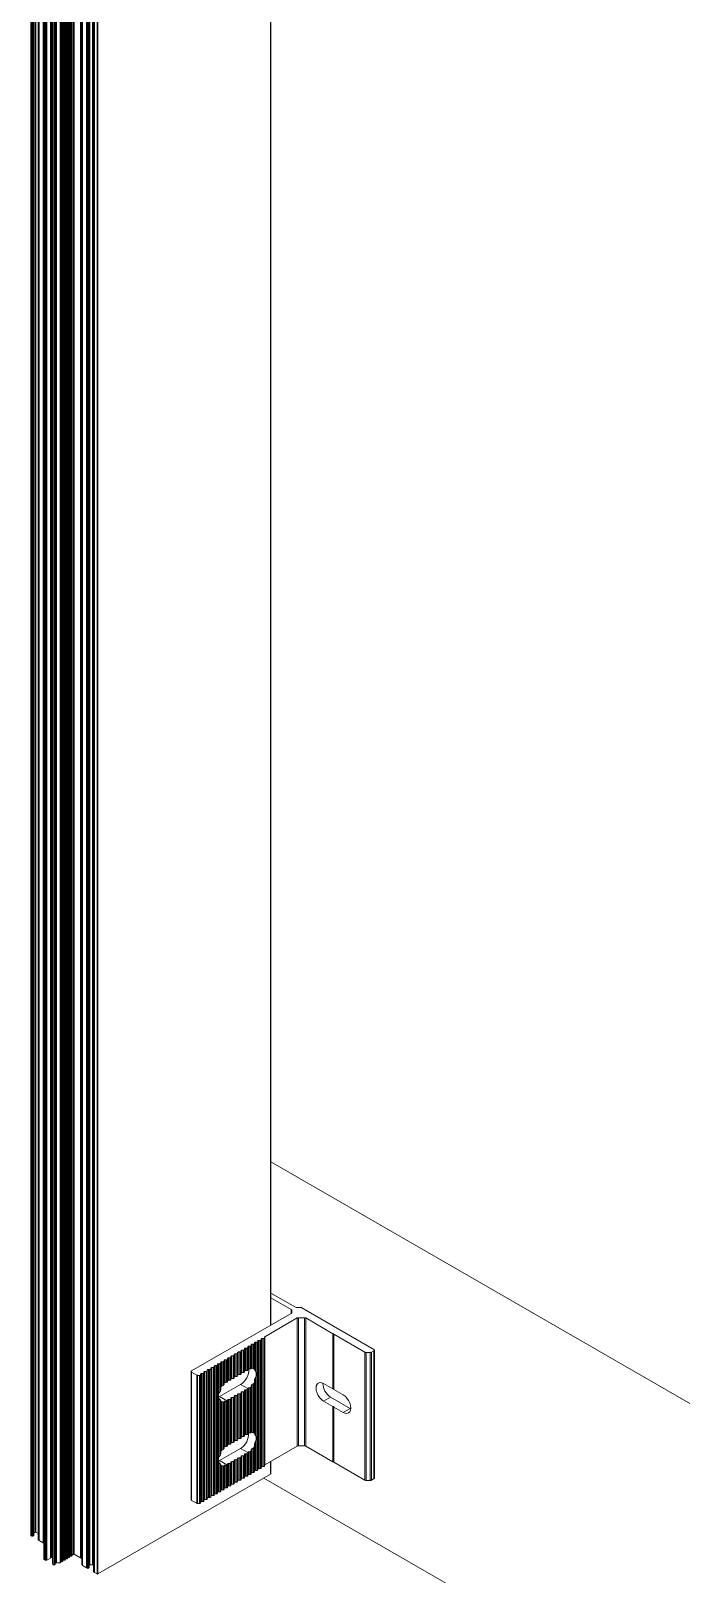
# Model space of a CAD drawing. Header units: millimetres. Extents: x 39 to 459, y 26 to 647.
# Drawn here: x 168.25 to 173.22, y 213.08 to 224.88 of the extents above; entities that cross this region are included whole.
import ezdxf

# ---------------------------------------------------------------- set-up
doc = ezdxf.new("R2010")
doc.units = ezdxf.units.MM
doc.layers.add('ANTET', color=7, linetype='Continuous')

# ---------------------------------------------------------------- blocks, each defined once
blk = doc.blocks.new('Kayıt Montajı')
at = {"color": 7, "linetype": 'Continuous', "lineweight": 15}
for p, q in [((11303.824, 2117.89), (11303.824, 2095.598)), ((11303.832, 2117.886), (11303.832, 2095.595)), ((11303.838, 2117.886), (11303.838, 2095.595)), ((11303.845, 2117.89), (11303.845, 2095.599)), ((11303.846, 2095.6), (11303.846, 2117.891)), ((11303.857, 2117.917), (11303.857, 2095.626)), ((11303.862, 2117.917), (11303.862, 2095.626)), ((11303.879, 2117.86), (11303.879, 2095.568)), ((11303.88, 2117.858), (11303.88, 2095.567)), ((11303.887, 2117.854), (11303.887, 2095.562)), ((11303.887, 2117.853), (11303.887, 2095.562)), ((11303.917, 2117.836), (11303.917, 2095.545)), ((11303.923, 2117.711), (11303.923, 2095.419)), ((11303.924, 2117.71), (11303.924, 2095.418)), ((11303.934, 2117.704), (11303.934, 2095.412)), ((11303.936, 2117.704), (11303.936, 2095.412)), ((11303.944, 2117.704), (11303.944, 2095.412)), ((11303.946, 2117.704), (11303.946, 2095.412)), ((11303.974, 2117.72), (11303.974, 2095.428)), ((11303.981, 2117.724), (11303.981, 2095.432)), ((11303.988, 2117.673), (11303.988, 2095.382)), ((11303.989, 2117.672), (11303.989, 2095.381)), ((11303.998, 2117.667), (11303.998, 2095.375)), ((11304.003, 2117.667), (11304.003, 2095.375)), ((11304.009, 2117.67), (11304.009, 2095.379)), ((11304.01, 2095.38), (11304.01, 2117.672)), ((11304.016, 2117.683), (11304.016, 2095.392)), ((11304.019, 2117.684), (11304.019, 2095.392)), ((11304.047, 2117.684), (11304.047, 2095.392)), ((11304.052, 2117.686), (11304.052, 2095.395)), ((11304.056, 2117.693), (11304.056, 2095.402)), ((11304.064, 2117.693), (11304.064, 2095.402)), ((11304.069, 2117.696), (11304.069, 2095.405)), ((11304.073, 2117.703), (11304.073, 2095.412)), ((11304.081, 2117.703), (11304.081, 2095.412)), ((11304.086, 2117.706), (11304.086, 2095.414)), ((11304.09, 2117.713), (11304.09, 2095.422)), ((11304.098, 2117.713), (11304.098, 2095.422)), ((11304.103, 2117.716), (11304.103, 2095.424)), ((11304.107, 2117.723), (11304.107, 2095.431)), ((11304.115, 2117.723), (11304.115, 2095.431)), ((11304.12, 2117.725), (11304.12, 2095.434)), ((11304.124, 2117.733), (11304.124, 2095.441)), ((11304.132, 2117.733), (11304.132, 2095.441)), ((11304.137, 2117.735), (11304.137, 2095.444)), ((11304.138, 2117.741), (11304.138, 2095.449)), ((11304.15, 2117.748), (11304.15, 2095.457)), ((11304.154, 2117.748), (11304.154, 2095.457)), ((11304.202, 2117.721), (11304.202, 2095.429)), ((11304.208, 2117.717), (11304.208, 2095.425)), ((11304.214, 2117.668), (11304.214, 2095.377)), ((11304.218, 2117.662), (11304.218, 2095.371)), ((11304.248, 2117.645), (11304.248, 2095.354)), ((11304.248, 2117.645), (11304.248, 2095.354)), ((11304.269, 2117.645), (11304.269, 2095.354)), ((11304.27, 2095.355), (11304.27, 2117.646)), ((11304.273, 2117.667), (11304.273, 2095.376)), ((11304.294, 2117.667), (11304.294, 2095.376)), ((11304.256, 2117.641), (11304.256, 2095.35)), ((11304.262, 2117.641), (11304.262, 2095.35)), ((11304.303, 2117.615), (11304.303, 2095.323)), ((11304.304, 2117.613), (11304.304, 2095.322)), ((11304.311, 2117.609), (11304.311, 2095.317)), ((11304.311, 2117.608), (11304.311, 2095.317)), ((11304.33, 2117.597), (11304.33, 2095.306)), ((11304.335, 2117.597), (11304.335, 2095.306)), ((11305.657, 2097.208), (11305.657, 2116.989)), ((11313.88, 2093.712), (11305.657, 2098.459)), ((11305.657, 2097.455), (11305.846, 2097.346)), ((11305.657, 2097.418), (11305.814, 2097.328)), ((11305.887, 2097.344), (11305.854, 2097.344)), ((11305.814, 2097.299), (11305.052, 2096.859)), ((11305.859, 2097.264), (11305.612, 2097.121)), ((11305.817, 2097.323), (11305.817, 2097.304)), ((11305.859, 2097.264), (11305.859, 2096.284)), ((11305.868, 2097.266), (11305.916, 2097.266)), ((11305.868, 2097.266), (11305.868, 2096.286)), ((11305.895, 2097.342), (11306.445, 2097.024)), ((11305.916, 2097.266), (11305.916, 2096.286)), ((11305.924, 2097.264), (11306.132, 2097.144)), ((11305.924, 2097.264), (11305.924, 2096.284)), ((11305.592, 2097.108), (11305.603, 2097.108)), ((11305.592, 2097.108), (11305.592, 2096.128)), ((11305.603, 2097.108), (11305.603, 2096.128)), ((11305.61, 2097.112), (11305.61, 2097.118)), ((11305.61, 2097.112), (11305.61, 2096.132)), ((11305.612, 2097.121), (11305.612, 2096.141)), ((11306.139, 2097.144), (11306.132, 2097.144)), ((11306.132, 2097.144), (11306.132, 2096.721)), ((11306.139, 2097.144), (11306.139, 2097.14)), ((11306.139, 2097.14), (11306.376, 2097.003)), ((11306.139, 2097.14), (11306.139, 2096.717)), ((11305.386, 2096.989), (11305.397, 2096.989)), ((11305.386, 2096.989), (11305.386, 2096.817)), ((11305.397, 2096.989), (11305.397, 2096.817)), ((11305.404, 2096.993), (11305.404, 2096.999)), ((11305.404, 2096.993), (11305.404, 2096.822)), ((11305.412, 2097.004), (11305.422, 2097.004)), ((11305.412, 2097.004), (11305.412, 2096.832)), ((11305.422, 2097.004), (11305.422, 2096.832)), ((11305.43, 2097.008), (11305.43, 2097.014)), ((11305.43, 2097.008), (11305.43, 2096.836)), ((11305.437, 2097.018), (11305.448, 2097.018)), ((11305.437, 2097.018), (11305.437, 2096.847)), ((11305.448, 2097.018), (11305.448, 2096.847)), ((11305.456, 2097.023), (11305.456, 2097.029)), ((11305.456, 2097.023), (11305.456, 2096.851)), ((11305.463, 2097.033), (11305.474, 2097.033)), ((11305.463, 2097.033), (11305.463, 2096.862)), ((11305.474, 2097.033), (11305.474, 2096.862)), ((11305.481, 2097.038), (11305.481, 2097.044)), ((11305.481, 2097.038), (11305.481, 2096.866)), ((11305.489, 2097.048), (11305.5, 2097.048)), ((11305.489, 2097.048), (11305.489, 2096.876)), ((11305.5, 2097.048), (11305.5, 2096.875)), ((11305.507, 2097.053), (11305.507, 2097.059)), ((11305.507, 2097.053), (11305.507, 2096.877)), ((11305.515, 2097.063), (11305.525, 2097.063)), ((11305.515, 2097.063), (11305.515, 2096.88)), ((11305.525, 2097.063), (11305.525, 2096.875)), ((11305.533, 2097.067), (11305.533, 2097.074)), ((11305.533, 2097.067), (11305.533, 2096.871)), ((11305.54, 2097.078), (11305.551, 2097.078)), ((11305.54, 2097.078), (11305.54, 2096.855)), ((11305.551, 2097.078), (11305.551, 2096.098)), ((11305.559, 2097.082), (11305.559, 2097.089)), ((11305.559, 2097.082), (11305.559, 2096.102)), ((11305.566, 2097.093), (11305.577, 2097.093)), ((11305.566, 2097.093), (11305.566, 2096.113)), ((11305.577, 2097.093), (11305.577, 2096.113)), ((11305.584, 2097.097), (11305.584, 2097.103)), ((11305.584, 2097.097), (11305.584, 2096.117)), ((11306.376, 2097.003), (11306.376, 2096.023)), ((11306.385, 2097.001), (11306.417, 2097.001)), ((11306.385, 2097.001), (11306.385, 2096.021)), ((11306.417, 2097.001), (11306.417, 2096.021)), ((11306.426, 2097.003), (11306.445, 2097.014)), ((11306.426, 2097.003), (11306.426, 2096.023)), ((11306.445, 2097.014), (11306.445, 2096.035)), ((11306.449, 2096.039), (11306.449, 2097.019)), ((11305.18, 2096.87), (11305.19, 2096.87)), ((11305.18, 2096.87), (11305.18, 2095.89)), ((11305.19, 2096.87), (11305.19, 2095.89)), ((11305.198, 2096.874), (11305.198, 2096.88)), ((11305.198, 2096.874), (11305.198, 2095.894)), ((11305.205, 2096.885), (11305.216, 2096.885)), ((11305.205, 2096.885), (11305.205, 2095.905)), ((11305.216, 2096.885), (11305.216, 2095.905)), ((11305.224, 2096.889), (11305.224, 2096.895)), ((11305.224, 2096.889), (11305.224, 2095.909)), ((11305.231, 2096.9), (11305.242, 2096.9)), ((11305.231, 2096.9), (11305.231, 2095.92)), ((11305.242, 2096.9), (11305.242, 2095.92)), ((11305.249, 2096.904), (11305.249, 2096.91)), ((11305.249, 2096.904), (11305.249, 2095.924)), ((11305.257, 2096.914), (11305.268, 2096.914)), ((11305.257, 2096.914), (11305.257, 2096.674)), ((11305.268, 2096.914), (11305.268, 2096.699)), ((11305.275, 2096.919), (11305.275, 2096.925)), ((11305.275, 2096.919), (11305.275, 2096.718)), ((11305.283, 2096.929), (11305.293, 2096.929)), ((11305.283, 2096.929), (11305.283, 2096.743)), ((11305.293, 2096.929), (11305.293, 2096.748)), ((11305.301, 2096.934), (11305.301, 2096.94)), ((11305.301, 2096.934), (11305.301, 2096.756)), ((11305.308, 2096.944), (11305.319, 2096.944)), ((11305.308, 2096.944), (11305.308, 2096.771)), ((11305.319, 2096.944), (11305.319, 2096.772)), ((11305.327, 2096.948), (11305.327, 2096.955)), ((11305.327, 2096.948), (11305.327, 2096.777)), ((11305.334, 2096.959), (11305.345, 2096.959)), ((11305.334, 2096.959), (11305.334, 2096.788)), ((11305.345, 2096.959), (11305.345, 2096.788)), ((11305.353, 2096.963), (11305.353, 2096.97)), ((11305.353, 2096.963), (11305.353, 2096.792)), ((11305.36, 2096.974), (11305.371, 2096.974)), ((11305.36, 2096.974), (11305.36, 2096.802)), ((11305.371, 2096.974), (11305.371, 2096.802)), ((11305.378, 2096.978), (11305.378, 2096.984)), ((11305.378, 2096.978), (11305.378, 2096.807)), ((11305.048, 2096.854), (11305.048, 2095.874)), ((11305.052, 2096.849), (11305.091, 2096.826)), ((11305.052, 2096.849), (11305.052, 2095.869)), ((11305.091, 2096.826), (11305.091, 2095.847)), ((11305.096, 2096.825), (11305.113, 2096.825)), ((11305.096, 2096.825), (11305.096, 2095.845)), ((11305.113, 2096.825), (11305.113, 2095.845)), ((11305.121, 2096.83), (11305.121, 2096.836)), ((11305.121, 2096.83), (11305.121, 2095.85)), ((11305.128, 2096.84), (11305.139, 2096.84)), ((11305.128, 2096.84), (11305.128, 2095.86)), ((11305.139, 2096.84), (11305.139, 2095.86)), ((11305.146, 2096.844), (11305.146, 2096.851)), ((11305.146, 2096.844), (11305.146, 2095.865)), ((11305.154, 2096.855), (11305.165, 2096.855)), ((11305.154, 2096.855), (11305.154, 2095.875)), ((11305.165, 2096.855), (11305.165, 2095.875)), ((11305.172, 2096.859), (11305.172, 2096.865)), ((11305.172, 2096.859), (11305.172, 2095.879)), ((11305.425, 2096.756), (11305.266, 2096.664)), ((11305.345, 2096.788), (11305.334, 2096.788)), ((11305.371, 2096.802), (11305.36, 2096.802)), ((11305.397, 2096.817), (11305.386, 2096.817)), ((11305.422, 2096.832), (11305.412, 2096.832)), ((11305.481, 2096.724), (11305.425, 2096.756)), ((11305.448, 2096.847), (11305.437, 2096.847)), ((11305.474, 2096.862), (11305.463, 2096.862)), ((11305.515, 2096.757), (11305.515, 2096.39)), ((11305.525, 2096.761), (11305.525, 2096.385)), ((11305.533, 2096.774), (11305.533, 2096.381)), ((11305.54, 2096.811), (11305.54, 2096.365)), ((11306.061, 2096.762), (11306.132, 2096.721)), ((11305.257, 2096.665), (11305.257, 2096.184)), ((11305.266, 2096.664), (11305.258, 2096.66)), ((11305.327, 2096.629), (11305.266, 2096.664)), ((11305.268, 2096.64), (11305.268, 2096.209)), ((11305.327, 2096.636), (11305.327, 2096.63)), ((11305.345, 2096.641), (11305.334, 2096.641)), ((11305.334, 2096.641), (11305.334, 2096.298)), ((11305.345, 2096.641), (11305.345, 2096.298)), ((11305.353, 2096.651), (11305.353, 2096.645)), ((11305.353, 2096.645), (11305.353, 2096.302)), ((11305.371, 2096.655), (11305.36, 2096.655)), ((11305.36, 2096.655), (11305.36, 2096.312)), ((11305.371, 2096.655), (11305.371, 2096.312)), ((11305.378, 2096.666), (11305.378, 2096.66)), ((11305.378, 2096.66), (11305.378, 2096.317)), ((11305.397, 2096.67), (11305.386, 2096.67)), ((11305.386, 2096.67), (11305.386, 2096.327)), ((11305.397, 2096.67), (11305.397, 2096.327)), ((11305.404, 2096.681), (11305.404, 2096.675)), ((11305.404, 2096.675), (11305.404, 2096.332)), ((11305.422, 2096.685), (11305.412, 2096.685)), ((11305.412, 2096.685), (11305.412, 2096.342)), ((11305.422, 2096.685), (11305.422, 2096.342)), ((11305.43, 2096.696), (11305.43, 2096.689)), ((11305.43, 2096.689), (11305.43, 2096.347)), ((11305.448, 2096.7), (11305.437, 2096.7)), ((11305.437, 2096.7), (11305.437, 2096.357)), ((11305.448, 2096.7), (11305.448, 2096.357)), ((11305.456, 2096.711), (11305.456, 2096.704)), ((11305.456, 2096.704), (11305.456, 2096.361)), ((11305.474, 2096.715), (11305.463, 2096.715)), ((11305.463, 2096.715), (11305.463, 2096.372)), ((11305.474, 2096.715), (11305.474, 2096.372)), ((11305.481, 2096.724), (11305.481, 2096.719)), ((11305.481, 2096.719), (11305.481, 2096.376)), ((11305.489, 2096.731), (11305.489, 2096.386)), ((11305.5, 2096.732), (11305.5, 2096.385)), ((11305.507, 2096.739), (11305.507, 2096.387)), ((11306.114, 2096.658), (11306.061, 2096.627)), ((11306.263, 2096.572), (11306.114, 2096.658)), ((11306.132, 2096.721), (11306.139, 2096.721)), ((11306.139, 2096.717), (11306.21, 2096.676)), ((11305.275, 2096.629), (11305.275, 2096.228)), ((11305.283, 2096.625), (11305.283, 2096.254)), ((11305.293, 2096.621), (11305.293, 2096.258)), ((11305.301, 2096.621), (11305.301, 2096.266)), ((11305.308, 2096.627), (11305.308, 2096.281)), ((11305.319, 2096.626), (11305.319, 2096.282)), ((11305.327, 2096.63), (11305.327, 2096.287)), ((11306.061, 2096.627), (11306.132, 2096.586)), ((11306.132, 2096.586), (11306.132, 2096.164)), ((11306.132, 2096.586), (11306.139, 2096.586)), ((11306.139, 2096.583), (11306.139, 2096.586)), ((11306.139, 2096.583), (11306.139, 2096.16)), ((11306.139, 2096.583), (11306.21, 2096.542)), ((11306.263, 2096.572), (11306.21, 2096.542)), ((11306.268, 2096.57), (11306.263, 2096.572)), ((11305.345, 2096.298), (11305.334, 2096.298)), ((11305.371, 2096.312), (11305.36, 2096.312)), ((11305.397, 2096.327), (11305.386, 2096.327)), ((11305.422, 2096.342), (11305.412, 2096.342)), ((11305.448, 2096.357), (11305.437, 2096.357)), ((11305.474, 2096.372), (11305.463, 2096.372)), ((11305.533, 2096.284), (11305.533, 2096.088)), ((11305.54, 2096.321), (11305.54, 2096.098)), ((11305.859, 2096.284), (11305.612, 2096.141)), ((11305.868, 2096.286), (11305.916, 2096.286)), ((11305.924, 2096.284), (11306.132, 2096.164)), ((11305.257, 2096.175), (11305.257, 2095.935)), ((11305.258, 2096.17), (11305.266, 2096.174)), ((11305.425, 2096.266), (11305.266, 2096.174)), ((11305.327, 2096.139), (11305.266, 2096.174)), ((11305.371, 2096.166), (11305.36, 2096.166)), ((11305.36, 2096.166), (11305.36, 2095.994)), ((11305.371, 2096.166), (11305.371, 2095.994)), ((11305.378, 2096.176), (11305.378, 2096.17)), ((11305.378, 2096.17), (11305.378, 2095.998)), ((11305.397, 2096.18), (11305.386, 2096.18)), ((11305.386, 2096.18), (11305.386, 2096.009)), ((11305.397, 2096.18), (11305.397, 2096.009)), ((11305.404, 2096.191), (11305.404, 2096.185)), ((11305.404, 2096.185), (11305.404, 2096.013)), ((11305.422, 2096.195), (11305.412, 2096.195)), ((11305.412, 2096.195), (11305.412, 2096.024)), ((11305.422, 2096.195), (11305.422, 2096.024)), ((11305.481, 2096.234), (11305.425, 2096.266)), ((11305.43, 2096.206), (11305.43, 2096.2)), ((11305.43, 2096.2), (11305.43, 2096.028)), ((11305.448, 2096.21), (11305.437, 2096.21)), ((11305.437, 2096.21), (11305.437, 2096.039)), ((11305.448, 2096.21), (11305.448, 2096.039)), ((11305.456, 2096.221), (11305.456, 2096.214)), ((11305.456, 2096.214), (11305.456, 2096.043)), ((11305.474, 2096.225), (11305.463, 2096.225)), ((11305.463, 2096.225), (11305.463, 2096.054)), ((11305.474, 2096.225), (11305.474, 2096.054)), ((11305.481, 2096.234), (11305.481, 2096.229)), ((11305.481, 2096.229), (11305.481, 2096.058)), ((11305.489, 2096.241), (11305.489, 2096.068)), ((11305.5, 2096.242), (11305.5, 2096.068)), ((11305.507, 2096.249), (11305.507, 2096.073)), ((11305.515, 2096.267), (11305.515, 2096.083)), ((11305.525, 2096.271), (11305.525, 2096.083)), ((11305.657, 2096.07), (11305.657, 2096.167)), ((11306.139, 2096.164), (11306.132, 2096.164)), ((11304.335, 2095.306), (11305.656, 2096.069)), ((11305.268, 2096.15), (11305.268, 2095.935)), ((11305.275, 2096.139), (11305.275, 2095.939)), ((11305.283, 2096.135), (11305.283, 2095.949)), ((11305.293, 2096.131), (11305.293, 2095.949)), ((11305.301, 2096.131), (11305.301, 2095.954)), ((11305.308, 2096.137), (11305.308, 2095.964)), ((11305.319, 2096.136), (11305.319, 2095.964)), ((11305.327, 2096.146), (11305.327, 2096.14)), ((11305.327, 2096.14), (11305.327, 2095.969)), ((11305.345, 2096.151), (11305.334, 2096.151)), ((11305.334, 2096.151), (11305.334, 2095.979)), ((11305.345, 2096.151), (11305.345, 2095.979)), ((11305.353, 2096.161), (11305.353, 2096.155)), ((11305.353, 2096.155), (11305.353, 2095.983)), ((11305.463, 2096.054), (11305.474, 2096.054)), ((11305.489, 2096.068), (11305.5, 2096.068)), ((11305.515, 2096.083), (11305.525, 2096.083)), ((11305.54, 2096.098), (11305.551, 2096.098)), ((11305.566, 2096.113), (11305.577, 2096.113)), ((11305.592, 2096.128), (11305.603, 2096.128)), ((11306.139, 2096.16), (11306.376, 2096.023)), ((11305.257, 2095.935), (11305.268, 2095.935)), ((11305.283, 2095.949), (11305.293, 2095.949)), ((11305.308, 2095.964), (11305.319, 2095.964)), ((11305.334, 2095.979), (11305.345, 2095.979)), ((11305.36, 2095.994), (11305.371, 2095.994)), ((11305.386, 2096.009), (11305.397, 2096.009)), ((11305.412, 2096.024), (11305.422, 2096.024)), ((11305.437, 2096.039), (11305.448, 2096.039)), ((11305.605, 2096.039), (11313.88, 2091.263)), ((11306.385, 2096.021), (11306.417, 2096.021)), ((11306.426, 2096.023), (11306.445, 2096.035)), ((11305.052, 2095.869), (11305.091, 2095.847)), ((11305.096, 2095.845), (11305.113, 2095.845)), ((11305.128, 2095.86), (11305.139, 2095.86)), ((11305.154, 2095.875), (11305.165, 2095.875)), ((11305.18, 2095.89), (11305.19, 2095.89)), ((11305.205, 2095.905), (11305.216, 2095.905)), ((11305.231, 2095.92), (11305.242, 2095.92)), ((11303.824, 2095.598), (11303.832, 2095.595)), ((11303.838, 2095.595), (11303.845, 2095.599)), ((11303.846, 2095.619), (11303.857, 2095.626)), ((11303.862, 2095.626), (11303.879, 2095.616)), ((11303.88, 2095.567), (11303.887, 2095.562)), ((11303.887, 2095.562), (11303.917, 2095.545)), ((11304.138, 2095.449), (11304.15, 2095.457)), ((11304.154, 2095.457), (11304.202, 2095.429)), ((11303.924, 2095.418), (11303.934, 2095.412)), ((11303.936, 2095.412), (11303.944, 2095.412)), ((11303.946, 2095.412), (11303.974, 2095.428)), ((11303.974, 2095.433), (11303.981, 2095.432)), ((11303.981, 2095.432), (11303.988, 2095.436)), ((11303.989, 2095.381), (11303.998, 2095.375)), ((11304.003, 2095.375), (11304.009, 2095.379)), ((11304.01, 2095.388), (11304.016, 2095.392)), ((11304.019, 2095.392), (11304.047, 2095.392)), ((11304.056, 2095.402), (11304.064, 2095.402)), ((11304.073, 2095.412), (11304.081, 2095.412)), ((11304.09, 2095.422), (11304.098, 2095.422)), ((11304.107, 2095.431), (11304.115, 2095.431)), ((11304.124, 2095.441), (11304.132, 2095.441)), ((11304.202, 2095.429), (11304.208, 2095.429)), ((11304.208, 2095.425), (11304.214, 2095.422)), ((11304.218, 2095.371), (11304.248, 2095.354)), ((11304.248, 2095.354), (11304.256, 2095.35)), ((11304.262, 2095.35), (11304.269, 2095.354)), ((11304.27, 2095.374), (11304.273, 2095.376)), ((11304.273, 2095.376), (11304.294, 2095.376)), ((11304.294, 2095.376), (11304.303, 2095.371)), ((11304.304, 2095.322), (11304.311, 2095.317)), ((11304.311, 2095.317), (11304.33, 2095.306))]:
    blk.add_line(p, q, dxfattribs=at)
at = {"color": 8, "linetype": 'Continuous', "lineweight": 15}
for p, q in [((11305.656, 2116.989), (11305.656, 2097.208)), ((11305.814, 2097.328), (11305.814, 2097.299)), ((11305.656, 2096.167), (11305.656, 2096.069))]:
    blk.add_line(p, q, dxfattribs=at)
at = {"color": 7, "linetype": 'Continuous', "lineweight": 15, "flags": 128}
for points in [[(11305.584, 2097.103), (11305.584, 2097.104), (11305.585, 2097.105), (11305.586, 2097.106), (11305.587, 2097.106), (11305.588, 2097.107), (11305.589, 2097.107), (11305.59, 2097.108), (11305.592, 2097.108)], [(11305.603, 2097.108), (11305.604, 2097.108), (11305.605, 2097.108), (11305.607, 2097.108), (11305.608, 2097.109), (11305.609, 2097.11), (11305.61, 2097.11), (11305.61, 2097.111), (11305.61, 2097.112)], [(11305.378, 2096.984), (11305.378, 2096.985), (11305.379, 2096.986), (11305.38, 2096.987), (11305.38, 2096.987), (11305.382, 2096.988), (11305.383, 2096.988), (11305.384, 2096.989), (11305.386, 2096.989)], [(11305.397, 2096.989), (11305.398, 2096.989), (11305.399, 2096.989), (11305.401, 2096.989), (11305.402, 2096.99), (11305.403, 2096.991), (11305.403, 2096.991), (11305.404, 2096.992), (11305.404, 2096.993)], [(11305.404, 2096.999), (11305.404, 2097), (11305.405, 2097.001), (11305.405, 2097.002), (11305.406, 2097.002), (11305.407, 2097.003), (11305.409, 2097.003), (11305.41, 2097.004), (11305.412, 2097.004)], [(11305.422, 2097.004), (11305.424, 2097.004), (11305.425, 2097.004), (11305.426, 2097.004), (11305.428, 2097.005), (11305.429, 2097.006), (11305.429, 2097.006), (11305.43, 2097.007), (11305.43, 2097.008)], [(11305.43, 2097.014), (11305.43, 2097.015), (11305.43, 2097.016), (11305.431, 2097.017), (11305.432, 2097.017), (11305.433, 2097.018), (11305.434, 2097.018), (11305.436, 2097.018), (11305.437, 2097.018)], [(11305.448, 2097.018), (11305.449, 2097.019), (11305.451, 2097.019), (11305.452, 2097.019), (11305.453, 2097.02), (11305.454, 2097.02), (11305.455, 2097.021), (11305.455, 2097.022), (11305.456, 2097.023)], [(11305.456, 2097.029), (11305.456, 2097.03), (11305.456, 2097.031), (11305.457, 2097.031), (11305.458, 2097.032), (11305.459, 2097.033), (11305.46, 2097.033), (11305.462, 2097.033), (11305.463, 2097.033)], [(11305.474, 2097.033), (11305.475, 2097.033), (11305.477, 2097.034), (11305.478, 2097.034), (11305.479, 2097.035), (11305.48, 2097.035), (11305.481, 2097.036), (11305.481, 2097.037), (11305.481, 2097.038)], [(11305.481, 2097.044), (11305.481, 2097.045), (11305.482, 2097.046), (11305.483, 2097.046), (11305.483, 2097.047), (11305.485, 2097.047), (11305.486, 2097.048), (11305.487, 2097.048), (11305.489, 2097.048)], [(11305.5, 2097.048), (11305.501, 2097.048), (11305.502, 2097.049), (11305.504, 2097.049), (11305.505, 2097.049), (11305.506, 2097.05), (11305.506, 2097.051), (11305.507, 2097.052), (11305.507, 2097.053)], [(11305.507, 2097.059), (11305.507, 2097.06), (11305.508, 2097.06), (11305.508, 2097.061), (11305.509, 2097.062), (11305.51, 2097.062), (11305.512, 2097.063), (11305.513, 2097.063), (11305.515, 2097.063)], [(11305.525, 2097.063), (11305.527, 2097.063), (11305.528, 2097.063), (11305.529, 2097.064), (11305.531, 2097.064), (11305.532, 2097.065), (11305.532, 2097.066), (11305.533, 2097.067), (11305.533, 2097.067)], [(11305.533, 2097.074), (11305.533, 2097.074), (11305.533, 2097.075), (11305.534, 2097.076), (11305.535, 2097.077), (11305.536, 2097.077), (11305.537, 2097.078), (11305.539, 2097.078), (11305.54, 2097.078)], [(11305.551, 2097.078), (11305.553, 2097.078), (11305.554, 2097.078), (11305.555, 2097.079), (11305.556, 2097.079), (11305.557, 2097.08), (11305.558, 2097.081), (11305.558, 2097.081), (11305.559, 2097.082)], [(11305.559, 2097.089), (11305.559, 2097.089), (11305.559, 2097.09), (11305.56, 2097.091), (11305.561, 2097.092), (11305.562, 2097.092), (11305.563, 2097.093), (11305.565, 2097.093), (11305.566, 2097.093)], [(11305.577, 2097.093), (11305.578, 2097.093), (11305.58, 2097.093), (11305.581, 2097.094), (11305.582, 2097.094), (11305.583, 2097.095), (11305.584, 2097.096), (11305.584, 2097.096), (11305.584, 2097.097)], [(11305.172, 2096.865), (11305.172, 2096.866), (11305.173, 2096.867), (11305.173, 2096.868), (11305.174, 2096.869), (11305.176, 2096.869), (11305.177, 2096.869), (11305.178, 2096.87), (11305.18, 2096.87)], [(11305.19, 2096.87), (11305.192, 2096.87), (11305.193, 2096.87), (11305.195, 2096.871), (11305.196, 2096.871), (11305.197, 2096.872), (11305.197, 2096.872), (11305.198, 2096.873), (11305.198, 2096.874)], [(11305.198, 2096.88), (11305.198, 2096.881), (11305.199, 2096.882), (11305.199, 2096.883), (11305.2, 2096.883), (11305.201, 2096.884), (11305.203, 2096.884), (11305.204, 2096.885), (11305.205, 2096.885)], [(11305.216, 2096.885), (11305.218, 2096.885), (11305.219, 2096.885), (11305.22, 2096.885), (11305.222, 2096.886), (11305.222, 2096.887), (11305.223, 2096.887), (11305.224, 2096.888), (11305.224, 2096.889)], [(11305.224, 2096.895), (11305.224, 2096.896), (11305.224, 2096.897), (11305.225, 2096.898), (11305.226, 2096.898), (11305.227, 2096.899), (11305.228, 2096.899), (11305.23, 2096.899), (11305.231, 2096.9)], [(11305.242, 2096.9), (11305.243, 2096.9), (11305.245, 2096.9), (11305.246, 2096.9), (11305.247, 2096.901), (11305.248, 2096.901), (11305.249, 2096.902), (11305.249, 2096.903), (11305.249, 2096.904)], [(11305.249, 2096.91), (11305.25, 2096.911), (11305.25, 2096.912), (11305.251, 2096.912), (11305.252, 2096.913), (11305.253, 2096.914), (11305.254, 2096.914), (11305.256, 2096.914), (11305.257, 2096.914)], [(11305.268, 2096.914), (11305.269, 2096.914), (11305.271, 2096.915), (11305.272, 2096.915), (11305.273, 2096.916), (11305.274, 2096.916), (11305.275, 2096.917), (11305.275, 2096.918), (11305.275, 2096.919)], [(11305.275, 2096.925), (11305.275, 2096.926), (11305.276, 2096.927), (11305.276, 2096.927), (11305.277, 2096.928), (11305.279, 2096.929), (11305.28, 2096.929), (11305.281, 2096.929), (11305.283, 2096.929)], [(11305.293, 2096.929), (11305.295, 2096.929), (11305.296, 2096.93), (11305.298, 2096.93), (11305.299, 2096.931), (11305.3, 2096.931), (11305.3, 2096.932), (11305.301, 2096.933), (11305.301, 2096.934)], [(11305.301, 2096.94), (11305.301, 2096.941), (11305.302, 2096.941), (11305.302, 2096.942), (11305.303, 2096.943), (11305.304, 2096.943), (11305.306, 2096.944), (11305.307, 2096.944), (11305.308, 2096.944)], [(11305.319, 2096.944), (11305.321, 2096.944), (11305.322, 2096.944), (11305.323, 2096.945), (11305.325, 2096.945), (11305.325, 2096.946), (11305.326, 2096.947), (11305.327, 2096.948), (11305.327, 2096.948)], [(11305.327, 2096.955), (11305.327, 2096.956), (11305.327, 2096.956), (11305.328, 2096.957), (11305.329, 2096.958), (11305.33, 2096.958), (11305.331, 2096.959), (11305.333, 2096.959), (11305.334, 2096.959)], [(11305.345, 2096.959), (11305.346, 2096.959), (11305.348, 2096.959), (11305.349, 2096.96), (11305.35, 2096.96), (11305.351, 2096.961), (11305.352, 2096.962), (11305.352, 2096.962), (11305.353, 2096.963)], [(11305.353, 2096.97), (11305.353, 2096.97), (11305.353, 2096.971), (11305.354, 2096.972), (11305.355, 2096.973), (11305.356, 2096.973), (11305.357, 2096.974), (11305.359, 2096.974), (11305.36, 2096.974)], [(11305.371, 2096.974), (11305.372, 2096.974), (11305.374, 2096.974), (11305.375, 2096.975), (11305.376, 2096.975), (11305.377, 2096.976), (11305.378, 2096.977), (11305.378, 2096.977), (11305.378, 2096.978)], [(11305.481, 2096.872), (11305.481, 2096.873), (11305.482, 2096.874), (11305.484, 2096.875), (11305.486, 2096.876), (11305.488, 2096.876), (11305.489, 2096.876)], [(11305.5, 2096.875), (11305.5, 2096.875), (11305.503, 2096.875), (11305.505, 2096.875), (11305.506, 2096.875), (11305.507, 2096.876), (11305.507, 2096.877)], [(11305.507, 2096.88), (11305.507, 2096.88), (11305.508, 2096.881), (11305.509, 2096.881), (11305.511, 2096.881), (11305.514, 2096.88), (11305.515, 2096.88)], [(11305.113, 2096.825), (11305.115, 2096.825), (11305.116, 2096.826), (11305.117, 2096.826), (11305.118, 2096.826), (11305.119, 2096.827), (11305.12, 2096.828), (11305.121, 2096.829), (11305.121, 2096.83)], [(11305.121, 2096.836), (11305.121, 2096.837), (11305.121, 2096.837), (11305.122, 2096.838), (11305.123, 2096.839), (11305.124, 2096.839), (11305.125, 2096.84), (11305.127, 2096.84), (11305.128, 2096.84)], [(11305.139, 2096.84), (11305.14, 2096.84), (11305.142, 2096.84), (11305.143, 2096.841), (11305.144, 2096.841), (11305.145, 2096.842), (11305.146, 2096.843), (11305.146, 2096.844), (11305.146, 2096.844)], [(11305.146, 2096.851), (11305.147, 2096.851), (11305.147, 2096.852), (11305.148, 2096.853), (11305.149, 2096.854), (11305.15, 2096.854), (11305.151, 2096.855), (11305.152, 2096.855), (11305.154, 2096.855)], [(11305.165, 2096.855), (11305.166, 2096.855), (11305.168, 2096.855), (11305.169, 2096.856), (11305.17, 2096.856), (11305.171, 2096.857), (11305.172, 2096.858), (11305.172, 2096.858), (11305.172, 2096.859)], [(11305.334, 2096.788), (11305.333, 2096.787), (11305.331, 2096.787), (11305.33, 2096.787), (11305.329, 2096.786), (11305.328, 2096.786), (11305.327, 2096.785), (11305.327, 2096.784), (11305.327, 2096.783)], [(11305.353, 2096.792), (11305.352, 2096.791), (11305.352, 2096.79), (11305.351, 2096.789), (11305.35, 2096.789), (11305.349, 2096.788), (11305.348, 2096.788), (11305.346, 2096.788), (11305.345, 2096.788)], [(11305.36, 2096.802), (11305.359, 2096.802), (11305.357, 2096.802), (11305.356, 2096.802), (11305.355, 2096.801), (11305.354, 2096.8), (11305.353, 2096.8), (11305.353, 2096.799), (11305.353, 2096.798)], [(11305.378, 2096.807), (11305.378, 2096.806), (11305.378, 2096.805), (11305.377, 2096.804), (11305.376, 2096.804), (11305.375, 2096.803), (11305.374, 2096.803), (11305.372, 2096.802), (11305.371, 2096.802)], [(11305.386, 2096.817), (11305.384, 2096.817), (11305.383, 2096.817), (11305.382, 2096.817), (11305.38, 2096.816), (11305.38, 2096.815), (11305.379, 2096.815), (11305.378, 2096.814), (11305.378, 2096.813)], [(11305.404, 2096.822), (11305.404, 2096.821), (11305.403, 2096.82), (11305.403, 2096.819), (11305.402, 2096.819), (11305.401, 2096.818), (11305.399, 2096.818), (11305.398, 2096.817), (11305.397, 2096.817)], [(11305.412, 2096.832), (11305.41, 2096.832), (11305.409, 2096.832), (11305.407, 2096.831), (11305.406, 2096.831), (11305.405, 2096.83), (11305.405, 2096.829), (11305.404, 2096.829), (11305.404, 2096.828)], [(11305.43, 2096.836), (11305.43, 2096.836), (11305.429, 2096.835), (11305.429, 2096.834), (11305.428, 2096.833), (11305.426, 2096.833), (11305.425, 2096.832), (11305.424, 2096.832), (11305.422, 2096.832)], [(11305.437, 2096.847), (11305.436, 2096.847), (11305.434, 2096.847), (11305.433, 2096.846), (11305.432, 2096.846), (11305.431, 2096.845), (11305.43, 2096.844), (11305.43, 2096.844), (11305.43, 2096.843)], [(11305.456, 2096.851), (11305.455, 2096.85), (11305.455, 2096.85), (11305.454, 2096.849), (11305.453, 2096.848), (11305.452, 2096.848), (11305.451, 2096.847), (11305.449, 2096.847), (11305.448, 2096.847)], [(11305.463, 2096.862), (11305.462, 2096.862), (11305.46, 2096.862), (11305.459, 2096.861), (11305.458, 2096.861), (11305.457, 2096.86), (11305.456, 2096.859), (11305.456, 2096.858), (11305.456, 2096.858)], [(11305.481, 2096.866), (11305.481, 2096.865), (11305.481, 2096.865), (11305.48, 2096.864), (11305.479, 2096.863), (11305.478, 2096.863), (11305.477, 2096.862), (11305.475, 2096.862), (11305.474, 2096.862)], [(11305.533, 2096.788), (11305.533, 2096.784), (11305.533, 2096.779), (11305.533, 2096.774)], [(11306.061, 2096.762), (11306.046, 2096.769), (11306.032, 2096.77), (11306.02, 2096.766), (11306.011, 2096.758), (11306.005, 2096.745), (11306.003, 2096.728), (11306.005, 2096.71), (11306.011, 2096.69), (11306.02, 2096.671), (11306.032, 2096.653), (11306.046, 2096.638), (11306.061, 2096.627)], [(11305.257, 2096.665), (11305.257, 2096.672), (11305.257, 2096.674)], [(11305.334, 2096.641), (11305.333, 2096.64), (11305.331, 2096.64), (11305.33, 2096.64), (11305.329, 2096.639), (11305.328, 2096.639), (11305.327, 2096.638), (11305.327, 2096.637), (11305.327, 2096.636)], [(11305.353, 2096.645), (11305.352, 2096.644), (11305.352, 2096.643), (11305.351, 2096.642), (11305.35, 2096.642), (11305.349, 2096.641), (11305.348, 2096.641), (11305.346, 2096.641), (11305.345, 2096.641)], [(11305.36, 2096.655), (11305.359, 2096.655), (11305.357, 2096.655), (11305.356, 2096.655), (11305.355, 2096.654), (11305.354, 2096.654), (11305.353, 2096.653), (11305.353, 2096.652), (11305.353, 2096.651)], [(11305.378, 2096.66), (11305.378, 2096.659), (11305.378, 2096.658), (11305.377, 2096.657), (11305.376, 2096.657), (11305.375, 2096.656), (11305.374, 2096.656), (11305.372, 2096.656), (11305.371, 2096.655)], [(11305.386, 2096.67), (11305.384, 2096.67), (11305.383, 2096.67), (11305.382, 2096.67), (11305.38, 2096.669), (11305.38, 2096.668), (11305.379, 2096.668), (11305.378, 2096.667), (11305.378, 2096.666)], [(11305.404, 2096.675), (11305.404, 2096.674), (11305.403, 2096.673), (11305.403, 2096.672), (11305.402, 2096.672), (11305.401, 2096.671), (11305.399, 2096.671), (11305.398, 2096.67), (11305.397, 2096.67)], [(11305.412, 2096.685), (11305.41, 2096.685), (11305.409, 2096.685), (11305.407, 2096.684), (11305.406, 2096.684), (11305.405, 2096.683), (11305.405, 2096.682), (11305.404, 2096.682), (11305.404, 2096.681)], [(11305.43, 2096.689), (11305.43, 2096.689), (11305.429, 2096.688), (11305.429, 2096.687), (11305.428, 2096.686), (11305.426, 2096.686), (11305.425, 2096.685), (11305.424, 2096.685), (11305.422, 2096.685)], [(11305.437, 2096.7), (11305.436, 2096.7), (11305.434, 2096.7), (11305.433, 2096.699), (11305.432, 2096.699), (11305.431, 2096.698), (11305.43, 2096.697), (11305.43, 2096.697), (11305.43, 2096.696)], [(11305.456, 2096.704), (11305.455, 2096.704), (11305.455, 2096.703), (11305.454, 2096.702), (11305.453, 2096.701), (11305.452, 2096.701), (11305.451, 2096.7), (11305.449, 2096.7), (11305.448, 2096.7)], [(11305.463, 2096.715), (11305.462, 2096.715), (11305.46, 2096.715), (11305.459, 2096.714), (11305.458, 2096.714), (11305.457, 2096.713), (11305.456, 2096.712), (11305.456, 2096.711), (11305.456, 2096.711)], [(11305.481, 2096.719), (11305.481, 2096.718), (11305.481, 2096.718), (11305.48, 2096.717), (11305.479, 2096.716), (11305.478, 2096.716), (11305.477, 2096.715), (11305.475, 2096.715), (11305.474, 2096.715)], [(11305.481, 2096.725), (11305.481, 2096.724), (11305.481, 2096.724)], [(11305.507, 2096.747), (11305.507, 2096.745), (11305.507, 2096.742), (11305.507, 2096.739)], [(11306.21, 2096.542), (11306.225, 2096.535), (11306.239, 2096.534), (11306.251, 2096.538), (11306.26, 2096.546), (11306.266, 2096.559), (11306.268, 2096.575), (11306.266, 2096.594), (11306.26, 2096.614), (11306.251, 2096.633), (11306.239, 2096.651), (11306.225, 2096.665), (11306.21, 2096.676)], [(11305.301, 2096.621), (11305.301, 2096.621), (11305.3, 2096.62), (11305.299, 2096.62), (11305.296, 2096.62), (11305.293, 2096.621)], [(11305.308, 2096.627), (11305.307, 2096.627), (11305.305, 2096.627), (11305.303, 2096.627), (11305.301, 2096.626), (11305.301, 2096.625)], [(11305.301, 2096.625), (11305.301, 2096.624), (11305.301, 2096.622), (11305.301, 2096.621)], [(11305.334, 2096.298), (11305.333, 2096.298), (11305.331, 2096.297), (11305.33, 2096.297), (11305.329, 2096.296), (11305.328, 2096.296), (11305.327, 2096.295), (11305.327, 2096.294), (11305.327, 2096.293)], [(11305.353, 2096.302), (11305.352, 2096.301), (11305.352, 2096.3), (11305.351, 2096.3), (11305.35, 2096.299), (11305.349, 2096.298), (11305.348, 2096.298), (11305.346, 2096.298), (11305.345, 2096.298)], [(11305.36, 2096.312), (11305.359, 2096.312), (11305.357, 2096.312), (11305.356, 2096.312), (11305.355, 2096.311), (11305.354, 2096.311), (11305.353, 2096.31), (11305.353, 2096.309), (11305.353, 2096.308)], [(11305.378, 2096.317), (11305.378, 2096.316), (11305.378, 2096.315), (11305.377, 2096.314), (11305.376, 2096.314), (11305.375, 2096.313), (11305.374, 2096.313), (11305.372, 2096.313), (11305.371, 2096.312)], [(11305.386, 2096.327), (11305.384, 2096.327), (11305.383, 2096.327), (11305.382, 2096.327), (11305.38, 2096.326), (11305.38, 2096.325), (11305.379, 2096.325), (11305.378, 2096.324), (11305.378, 2096.323)], [(11305.404, 2096.332), (11305.404, 2096.331), (11305.403, 2096.33), (11305.403, 2096.329), (11305.402, 2096.329), (11305.401, 2096.328), (11305.399, 2096.328), (11305.398, 2096.327), (11305.397, 2096.327)], [(11305.412, 2096.342), (11305.41, 2096.342), (11305.409, 2096.342), (11305.407, 2096.341), (11305.406, 2096.341), (11305.405, 2096.34), (11305.405, 2096.34), (11305.404, 2096.339), (11305.404, 2096.338)], [(11305.43, 2096.347), (11305.43, 2096.346), (11305.429, 2096.345), (11305.429, 2096.344), (11305.428, 2096.343), (11305.426, 2096.343), (11305.425, 2096.343), (11305.424, 2096.342), (11305.422, 2096.342)], [(11305.437, 2096.357), (11305.436, 2096.357), (11305.434, 2096.357), (11305.433, 2096.356), (11305.432, 2096.356), (11305.431, 2096.355), (11305.43, 2096.354), (11305.43, 2096.354), (11305.43, 2096.353)], [(11305.456, 2096.361), (11305.455, 2096.361), (11305.455, 2096.36), (11305.454, 2096.359), (11305.453, 2096.358), (11305.452, 2096.358), (11305.451, 2096.357), (11305.449, 2096.357), (11305.448, 2096.357)], [(11305.463, 2096.372), (11305.462, 2096.372), (11305.46, 2096.372), (11305.459, 2096.371), (11305.458, 2096.371), (11305.457, 2096.37), (11305.456, 2096.369), (11305.456, 2096.368), (11305.456, 2096.368)], [(11305.481, 2096.376), (11305.481, 2096.375), (11305.481, 2096.375), (11305.48, 2096.374), (11305.479, 2096.373), (11305.478, 2096.373), (11305.477, 2096.372), (11305.475, 2096.372), (11305.474, 2096.372)], [(11305.489, 2096.386), (11305.487, 2096.386), (11305.485, 2096.386), (11305.483, 2096.385), (11305.482, 2096.384), (11305.481, 2096.382)], [(11305.507, 2096.387), (11305.507, 2096.386), (11305.506, 2096.385), (11305.504, 2096.385), (11305.502, 2096.385), (11305.5, 2096.385), (11305.5, 2096.385)], [(11305.515, 2096.39), (11305.514, 2096.39), (11305.512, 2096.391), (11305.509, 2096.391), (11305.508, 2096.391), (11305.507, 2096.39), (11305.507, 2096.39)], [(11305.533, 2096.284), (11305.533, 2096.289), (11305.533, 2096.294), (11305.533, 2096.298)], [(11305.257, 2096.184), (11305.257, 2096.183), (11305.257, 2096.175)], [(11305.36, 2096.166), (11305.359, 2096.165), (11305.357, 2096.165), (11305.356, 2096.165), (11305.355, 2096.164), (11305.354, 2096.164), (11305.353, 2096.163), (11305.353, 2096.162), (11305.353, 2096.161)], [(11305.378, 2096.17), (11305.378, 2096.169), (11305.378, 2096.168), (11305.377, 2096.167), (11305.376, 2096.167), (11305.375, 2096.166), (11305.374, 2096.166), (11305.372, 2096.166), (11305.371, 2096.166)], [(11305.386, 2096.18), (11305.384, 2096.18), (11305.383, 2096.18), (11305.382, 2096.18), (11305.38, 2096.179), (11305.38, 2096.178), (11305.379, 2096.178), (11305.378, 2096.177), (11305.378, 2096.176)], [(11305.404, 2096.185), (11305.404, 2096.184), (11305.403, 2096.183), (11305.403, 2096.182), (11305.402, 2096.182), (11305.401, 2096.181), (11305.399, 2096.181), (11305.398, 2096.18), (11305.397, 2096.18)], [(11305.412, 2096.195), (11305.41, 2096.195), (11305.409, 2096.195), (11305.407, 2096.195), (11305.406, 2096.194), (11305.405, 2096.193), (11305.405, 2096.193), (11305.404, 2096.192), (11305.404, 2096.191)], [(11305.43, 2096.2), (11305.43, 2096.199), (11305.429, 2096.198), (11305.429, 2096.197), (11305.428, 2096.197), (11305.426, 2096.196), (11305.425, 2096.196), (11305.424, 2096.195), (11305.422, 2096.195)], [(11305.437, 2096.21), (11305.436, 2096.21), (11305.434, 2096.21), (11305.433, 2096.209), (11305.432, 2096.209), (11305.431, 2096.208), (11305.43, 2096.207), (11305.43, 2096.207), (11305.43, 2096.206)], [(11305.456, 2096.214), (11305.455, 2096.214), (11305.455, 2096.213), (11305.454, 2096.212), (11305.453, 2096.211), (11305.452, 2096.211), (11305.451, 2096.21), (11305.449, 2096.21), (11305.448, 2096.21)], [(11305.463, 2096.225), (11305.462, 2096.225), (11305.46, 2096.225), (11305.459, 2096.224), (11305.458, 2096.224), (11305.457, 2096.223), (11305.456, 2096.222), (11305.456, 2096.221), (11305.456, 2096.221)], [(11305.481, 2096.229), (11305.481, 2096.228), (11305.481, 2096.228), (11305.48, 2096.227), (11305.479, 2096.226), (11305.478, 2096.226), (11305.477, 2096.225), (11305.475, 2096.225), (11305.474, 2096.225)], [(11305.481, 2096.234), (11305.481, 2096.235), (11305.481, 2096.236)], [(11305.507, 2096.249), (11305.507, 2096.252), (11305.507, 2096.255), (11305.507, 2096.258)], [(11305.293, 2096.131), (11305.294, 2096.131), (11305.296, 2096.13), (11305.298, 2096.13), (11305.3, 2096.13), (11305.301, 2096.131), (11305.301, 2096.131)], [(11305.301, 2096.135), (11305.301, 2096.135), (11305.302, 2096.136), (11305.303, 2096.137), (11305.305, 2096.137), (11305.308, 2096.137), (11305.308, 2096.137)], [(11305.301, 2096.131), (11305.301, 2096.132), (11305.301, 2096.134), (11305.301, 2096.135)], [(11305.334, 2096.151), (11305.333, 2096.151), (11305.331, 2096.15), (11305.33, 2096.15), (11305.329, 2096.149), (11305.328, 2096.149), (11305.327, 2096.148), (11305.327, 2096.147), (11305.327, 2096.146)], [(11305.353, 2096.155), (11305.352, 2096.154), (11305.352, 2096.153), (11305.351, 2096.153), (11305.35, 2096.152), (11305.349, 2096.151), (11305.348, 2096.151), (11305.346, 2096.151), (11305.345, 2096.151)], [(11305.456, 2096.049), (11305.456, 2096.05), (11305.456, 2096.051), (11305.457, 2096.052), (11305.458, 2096.052), (11305.459, 2096.053), (11305.46, 2096.053), (11305.462, 2096.053), (11305.463, 2096.054)], [(11305.474, 2096.054), (11305.475, 2096.054), (11305.477, 2096.054), (11305.478, 2096.054), (11305.479, 2096.055), (11305.48, 2096.055), (11305.481, 2096.056), (11305.481, 2096.057), (11305.481, 2096.058)], [(11305.481, 2096.064), (11305.481, 2096.065), (11305.482, 2096.066), (11305.483, 2096.066), (11305.483, 2096.067), (11305.485, 2096.068), (11305.486, 2096.068), (11305.487, 2096.068), (11305.489, 2096.068)], [(11305.5, 2096.068), (11305.501, 2096.068), (11305.502, 2096.069), (11305.504, 2096.069), (11305.505, 2096.07), (11305.506, 2096.07), (11305.506, 2096.071), (11305.507, 2096.072), (11305.507, 2096.073)], [(11305.507, 2096.079), (11305.507, 2096.08), (11305.508, 2096.081), (11305.508, 2096.081), (11305.509, 2096.082), (11305.51, 2096.083), (11305.512, 2096.083), (11305.513, 2096.083), (11305.515, 2096.083)], [(11305.525, 2096.083), (11305.527, 2096.083), (11305.528, 2096.084), (11305.529, 2096.084), (11305.531, 2096.085), (11305.532, 2096.085), (11305.532, 2096.086), (11305.533, 2096.087), (11305.533, 2096.088)], [(11305.533, 2096.094), (11305.533, 2096.095), (11305.533, 2096.095), (11305.534, 2096.096), (11305.535, 2096.097), (11305.536, 2096.097), (11305.537, 2096.098), (11305.539, 2096.098), (11305.54, 2096.098)], [(11305.551, 2096.098), (11305.553, 2096.098), (11305.554, 2096.098), (11305.555, 2096.099), (11305.556, 2096.099), (11305.557, 2096.1), (11305.558, 2096.101), (11305.558, 2096.102), (11305.559, 2096.102)], [(11305.559, 2096.109), (11305.559, 2096.109), (11305.559, 2096.11), (11305.56, 2096.111), (11305.561, 2096.112), (11305.562, 2096.112), (11305.563, 2096.113), (11305.565, 2096.113), (11305.566, 2096.113)], [(11305.577, 2096.113), (11305.578, 2096.113), (11305.58, 2096.113), (11305.581, 2096.114), (11305.582, 2096.114), (11305.583, 2096.115), (11305.584, 2096.116), (11305.584, 2096.116), (11305.584, 2096.117)], [(11305.584, 2096.124), (11305.584, 2096.124), (11305.585, 2096.125), (11305.586, 2096.126), (11305.587, 2096.127), (11305.588, 2096.127), (11305.589, 2096.128), (11305.59, 2096.128), (11305.592, 2096.128)], [(11305.603, 2096.128), (11305.604, 2096.128), (11305.605, 2096.128), (11305.607, 2096.129), (11305.608, 2096.129), (11305.609, 2096.13), (11305.61, 2096.131), (11305.61, 2096.131), (11305.61, 2096.132)], [(11305.249, 2095.93), (11305.25, 2095.931), (11305.25, 2095.932), (11305.251, 2095.933), (11305.252, 2095.933), (11305.253, 2095.934), (11305.254, 2095.934), (11305.256, 2095.934), (11305.257, 2095.935)], [(11305.268, 2095.935), (11305.269, 2095.935), (11305.271, 2095.935), (11305.272, 2095.935), (11305.273, 2095.936), (11305.274, 2095.936), (11305.275, 2095.937), (11305.275, 2095.938), (11305.275, 2095.939)], [(11305.275, 2095.945), (11305.275, 2095.946), (11305.276, 2095.947), (11305.276, 2095.947), (11305.277, 2095.948), (11305.279, 2095.949), (11305.28, 2095.949), (11305.281, 2095.949), (11305.283, 2095.949)], [(11305.293, 2095.949), (11305.295, 2095.95), (11305.296, 2095.95), (11305.298, 2095.95), (11305.299, 2095.951), (11305.3, 2095.951), (11305.3, 2095.952), (11305.301, 2095.953), (11305.301, 2095.954)], [(11305.301, 2095.96), (11305.301, 2095.961), (11305.302, 2095.962), (11305.302, 2095.962), (11305.303, 2095.963), (11305.304, 2095.964), (11305.306, 2095.964), (11305.307, 2095.964), (11305.308, 2095.964)], [(11305.319, 2095.964), (11305.321, 2095.964), (11305.322, 2095.965), (11305.323, 2095.965), (11305.325, 2095.966), (11305.325, 2095.966), (11305.326, 2095.967), (11305.327, 2095.968), (11305.327, 2095.969)], [(11305.327, 2095.975), (11305.327, 2095.976), (11305.327, 2095.976), (11305.328, 2095.977), (11305.329, 2095.978), (11305.33, 2095.978), (11305.331, 2095.979), (11305.333, 2095.979), (11305.334, 2095.979)], [(11305.345, 2095.979), (11305.346, 2095.979), (11305.348, 2095.979), (11305.349, 2095.98), (11305.35, 2095.98), (11305.351, 2095.981), (11305.352, 2095.982), (11305.352, 2095.983), (11305.353, 2095.983)], [(11305.353, 2095.99), (11305.353, 2095.991), (11305.353, 2095.991), (11305.354, 2095.992), (11305.355, 2095.993), (11305.356, 2095.993), (11305.357, 2095.994), (11305.359, 2095.994), (11305.36, 2095.994)], [(11305.371, 2095.994), (11305.372, 2095.994), (11305.374, 2095.994), (11305.375, 2095.995), (11305.376, 2095.995), (11305.377, 2095.996), (11305.378, 2095.997), (11305.378, 2095.998), (11305.378, 2095.998)], [(11305.378, 2096.005), (11305.378, 2096.005), (11305.379, 2096.006), (11305.38, 2096.007), (11305.38, 2096.008), (11305.382, 2096.008), (11305.383, 2096.009), (11305.384, 2096.009), (11305.386, 2096.009)], [(11305.397, 2096.009), (11305.398, 2096.009), (11305.399, 2096.009), (11305.401, 2096.01), (11305.402, 2096.01), (11305.403, 2096.011), (11305.403, 2096.012), (11305.404, 2096.012), (11305.404, 2096.013)], [(11305.404, 2096.019), (11305.404, 2096.02), (11305.405, 2096.021), (11305.405, 2096.022), (11305.406, 2096.022), (11305.407, 2096.023), (11305.409, 2096.023), (11305.41, 2096.024), (11305.412, 2096.024)], [(11305.422, 2096.024), (11305.424, 2096.024), (11305.425, 2096.024), (11305.426, 2096.024), (11305.428, 2096.025), (11305.429, 2096.026), (11305.429, 2096.026), (11305.43, 2096.027), (11305.43, 2096.028)], [(11305.43, 2096.034), (11305.43, 2096.035), (11305.43, 2096.036), (11305.431, 2096.037), (11305.432, 2096.037), (11305.433, 2096.038), (11305.434, 2096.038), (11305.436, 2096.039), (11305.437, 2096.039)], [(11305.448, 2096.039), (11305.449, 2096.039), (11305.451, 2096.039), (11305.452, 2096.039), (11305.453, 2096.04), (11305.454, 2096.041), (11305.455, 2096.041), (11305.455, 2096.042), (11305.456, 2096.043)], [(11305.113, 2095.845), (11305.115, 2095.845), (11305.116, 2095.846), (11305.117, 2095.846), (11305.118, 2095.847), (11305.119, 2095.847), (11305.12, 2095.848), (11305.121, 2095.849), (11305.121, 2095.85)], [(11305.121, 2095.856), (11305.121, 2095.857), (11305.121, 2095.858), (11305.122, 2095.858), (11305.123, 2095.859), (11305.124, 2095.859), (11305.125, 2095.86), (11305.127, 2095.86), (11305.128, 2095.86)], [(11305.139, 2095.86), (11305.14, 2095.86), (11305.142, 2095.861), (11305.143, 2095.861), (11305.144, 2095.861), (11305.145, 2095.862), (11305.146, 2095.863), (11305.146, 2095.864), (11305.146, 2095.865)], [(11305.146, 2095.871), (11305.147, 2095.872), (11305.147, 2095.872), (11305.148, 2095.873), (11305.149, 2095.874), (11305.15, 2095.874), (11305.151, 2095.875), (11305.152, 2095.875), (11305.154, 2095.875)], [(11305.165, 2095.875), (11305.166, 2095.875), (11305.168, 2095.875), (11305.169, 2095.876), (11305.17, 2095.876), (11305.171, 2095.877), (11305.172, 2095.878), (11305.172, 2095.879), (11305.172, 2095.879)], [(11305.172, 2095.886), (11305.172, 2095.886), (11305.173, 2095.887), (11305.173, 2095.888), (11305.174, 2095.889), (11305.176, 2095.889), (11305.177, 2095.89), (11305.178, 2095.89), (11305.18, 2095.89)], [(11305.19, 2095.89), (11305.192, 2095.89), (11305.193, 2095.89), (11305.195, 2095.891), (11305.196, 2095.891), (11305.197, 2095.892), (11305.197, 2095.893), (11305.198, 2095.893), (11305.198, 2095.894)], [(11305.198, 2095.9), (11305.198, 2095.901), (11305.199, 2095.902), (11305.199, 2095.903), (11305.2, 2095.904), (11305.201, 2095.904), (11305.203, 2095.904), (11305.204, 2095.905), (11305.205, 2095.905)], [(11305.216, 2095.905), (11305.218, 2095.905), (11305.219, 2095.905), (11305.22, 2095.906), (11305.222, 2095.906), (11305.222, 2095.907), (11305.223, 2095.907), (11305.224, 2095.908), (11305.224, 2095.909)], [(11305.224, 2095.915), (11305.224, 2095.916), (11305.224, 2095.917), (11305.225, 2095.918), (11305.226, 2095.918), (11305.227, 2095.919), (11305.228, 2095.919), (11305.23, 2095.92), (11305.231, 2095.92)], [(11305.242, 2095.92), (11305.243, 2095.92), (11305.245, 2095.92), (11305.246, 2095.92), (11305.247, 2095.921), (11305.248, 2095.922), (11305.249, 2095.922), (11305.249, 2095.923), (11305.249, 2095.924)], [(11304.047, 2095.392), (11304.048, 2095.392), (11304.049, 2095.392), (11304.05, 2095.393), (11304.05, 2095.393), (11304.051, 2095.393), (11304.051, 2095.394), (11304.052, 2095.394), (11304.052, 2095.395)], [(11304.052, 2095.399), (11304.052, 2095.4), (11304.052, 2095.4), (11304.053, 2095.401), (11304.053, 2095.401), (11304.054, 2095.401), (11304.055, 2095.402), (11304.055, 2095.402), (11304.056, 2095.402)], [(11304.064, 2095.402), (11304.065, 2095.402), (11304.066, 2095.402), (11304.067, 2095.402), (11304.067, 2095.403), (11304.068, 2095.403), (11304.068, 2095.404), (11304.069, 2095.404), (11304.069, 2095.405)], [(11304.069, 2095.409), (11304.069, 2095.41), (11304.069, 2095.41), (11304.07, 2095.411), (11304.07, 2095.411), (11304.071, 2095.411), (11304.072, 2095.412), (11304.072, 2095.412), (11304.073, 2095.412)], [(11304.081, 2095.412), (11304.082, 2095.412), (11304.083, 2095.412), (11304.084, 2095.412), (11304.084, 2095.412), (11304.085, 2095.413), (11304.085, 2095.413), (11304.086, 2095.414), (11304.086, 2095.414)], [(11304.086, 2095.419), (11304.086, 2095.419), (11304.086, 2095.42), (11304.086, 2095.42), (11304.087, 2095.421), (11304.088, 2095.421), (11304.089, 2095.421), (11304.089, 2095.421), (11304.09, 2095.422)], [(11304.098, 2095.422), (11304.099, 2095.422), (11304.1, 2095.422), (11304.101, 2095.422), (11304.101, 2095.422), (11304.102, 2095.423), (11304.102, 2095.423), (11304.103, 2095.424), (11304.103, 2095.424)], [(11304.103, 2095.429), (11304.103, 2095.429), (11304.103, 2095.43), (11304.103, 2095.43), (11304.104, 2095.431), (11304.105, 2095.431), (11304.105, 2095.431), (11304.106, 2095.431), (11304.107, 2095.431)], [(11304.115, 2095.431), (11304.116, 2095.431), (11304.117, 2095.432), (11304.118, 2095.432), (11304.118, 2095.432), (11304.119, 2095.432), (11304.119, 2095.433), (11304.12, 2095.433), (11304.12, 2095.434)], [(11304.12, 2095.439), (11304.12, 2095.439), (11304.12, 2095.44), (11304.12, 2095.44), (11304.121, 2095.44), (11304.122, 2095.441), (11304.122, 2095.441), (11304.123, 2095.441), (11304.124, 2095.441)], [(11304.132, 2095.441), (11304.133, 2095.441), (11304.134, 2095.441), (11304.135, 2095.442), (11304.135, 2095.442), (11304.136, 2095.442), (11304.136, 2095.443), (11304.137, 2095.443), (11304.137, 2095.444)]]:
    blk.add_lwpolyline(points, dxfattribs=at)
at = {"color": 7, "linetype": 'Continuous', "lineweight": 15}
for centre, radius, start, end in [((11305.854, 2097.361), 0.0173, 241.964, 271.1326), ((11305.887, 2097.327), 0.0173, 61.9574, 91.1524), ((11305.811, 2097.322), 0.00603, 5.6743, 65.6333), ((11305.811, 2097.304), 0.00604, 294.3783, 354.3031), ((11305.867, 2097.249), 0.0173, 88.8571, 118.0383), ((11305.916, 2097.249), 0.0173, 61.9574, 91.1524), ((11305.614, 2097.118), 0.00377, 114.3597, 174.3359), ((11306.384, 2097.018), 0.0173, 241.9592, 271.1507), ((11306.417, 2097.018), 0.0173, 268.8593, 298.0361), ((11306.444, 2097.019), 0.00524, 290.789, 69.211), ((11305.355, 2096.869), 0.134, 301.8129, 2.9522), ((11305.516, 2096.848), 0.0289, 53.2286, 70.1717), ((11306.786, 2096.87), 1.253, 179.9555, 180.0445), ((11305.054, 2096.854), 0.00524, 110.7861, 249.2102), ((11305.096, 2096.836), 0.0108, 241.9747, 271.1407), ((11305.291, 2096.758), 0.0104, 285.8704, 352.6567), ((11305.309, 2096.764), 0.00765, 90.5296, 171.7262), ((11305.32, 2096.781), 0.00829, 267.6417, 327.5313), ((11305.324, 2096.777), 0.00258, 339.5185, 359.9146), ((11305.518, 2096.746), 0.0109, 107.7637, 173.9448), ((11305.518, 2096.774), 0.0144, 298.5641, 0.2985), ((11305.659, 2096.928), 0.139, 205.0679, 211.5726), ((11305.584, 2096.784), 0.0513, 148.2098, 175.0369), ((11306.178, 2096.762), 0.122, 178.6392, 238.4693), ((11305.239, 2096.721), 0.0359, 321.9149, 354.941), ((11305.17, 2096.561), 0.126, 33.1222, 38.943), ((11305.288, 2096.732), 0.0131, 115.1718, 180.0676), ((11305.488, 2096.723), 0.0073, 85.7481, 162.4003), ((11305.499, 2096.74), 0.00806, 273.4649, 352.0715), ((11302.769, 2090.685), 6.45, 67.066, 67.1383), ((11305.32, 2096.634), 0.00771, 261.4611, 323.4301), ((11305.324, 2096.63), 0.00258, 339.5185, 359.9146), ((11305.309, 2096.274), 0.00771, 90.9003, 171.3554), ((11305.319, 2096.291), 0.00886, 269.7271, 325.4459), ((11305.324, 2096.287), 0.00258, 339.5185, 359.9146), ((11305.357, 2096.378), 0.131, 301.2286, 3.7662), ((11305.514, 2096.355), 0.0317, 53.9756, 69.4245), ((11305.518, 2096.284), 0.0144, 298.7375, 0.1252), ((11306.786, 2096.38), 1.253, 179.9555, 180.0445), ((11305.656, 2096.437), 0.136, 204.9978, 211.6426), ((11305.586, 2096.293), 0.0534, 148.7581, 174.4886), ((11305.867, 2096.269), 0.0173, 88.8571, 118.0383), ((11305.916, 2096.269), 0.0173, 61.9574, 91.1524), ((11305.24, 2096.231), 0.0358, 321.8675, 354.9884), ((11305.288, 2096.242), 0.013, 115.1313, 180.1082), ((11305.291, 2096.268), 0.0105, 285.9784, 352.5484), ((11305.488, 2096.233), 0.00728, 85.6055, 162.5426), ((11305.499, 2096.25), 0.00798, 272.9987, 352.5376), ((11305.518, 2096.256), 0.0109, 107.8698, 173.8385), ((11305.168, 2096.069), 0.129, 33.1909, 38.8742), ((11305.344, 2096.292), 0.168, 245.716, 248.4881), ((11305.321, 2096.143), 0.00716, 258.7955, 326.0957), ((11305.324, 2096.14), 0.00258, 339.5185, 359.9146), ((11305.614, 2096.138), 0.00377, 114.3597, 174.3359), ((11305.656, 2096.07), 0.00151, 294.3607, 354.3459), ((11306.384, 2096.038), 0.0173, 241.9592, 271.1507), ((11306.417, 2096.038), 0.0173, 268.8593, 298.0361), ((11306.443, 2096.04), 0.00604, 294.3826, 354.2988), ((11305.054, 2095.875), 0.00603, 185.6814, 245.6263), ((11305.096, 2095.856), 0.0108, 241.9747, 271.1407), ((11303.835, 2095.601), 0.00699, 245.6987, 297.1889), ((11303.844, 2095.6), 0.00151, 294.3515, 354.3095), ((11303.859, 2095.621), 0.00461, 62.5734, 117.4118), ((11303.881, 2095.568), 0.00209, 184.0827, 240.3314), ((11303.888, 2095.564), 0.00212, 235.096, 240.7548), ((11303.926, 2095.562), 0.0196, 241.1882, 261.4603), ((11304.152, 2095.452), 0.00461, 62.5848, 117.4004), ((11303.925, 2095.419), 0.00151, 185.7317, 245.6397), ((11303.936, 2095.416), 0.00433, 241.9455, 271.1393), ((11303.944, 2095.416), 0.00433, 268.8503, 298.0462), ((11303.99, 2095.382), 0.00151, 185.7317, 245.6397), ((11304.001, 2095.379), 0.00461, 242.5848, 297.4004), ((11304.008, 2095.38), 0.00151, 294.3607, 354.3459), ((11304.019, 2095.388), 0.00432, 88.8377, 118.0588), ((11304.138, 2095.448), 0.00151, 114.3607, 174.3459), ((11304.221, 2095.378), 0.00754, 185.6828, 245.6353), ((11304.249, 2095.356), 0.00238, 239.3831, 244.6166), ((11304.259, 2095.356), 0.00699, 245.6945, 297.1931), ((11304.268, 2095.355), 0.00151, 294.3515, 354.3095), ((11304.305, 2095.324), 0.00209, 184.0965, 240.3274), ((11304.312, 2095.319), 0.00212, 235.096, 240.7548), ((11304.333, 2095.31), 0.00461, 242.6164, 297.3886)]:
    blk.add_arc(centre, radius, start, end, dxfattribs=at)
for centre, start_param, end_param in [((11305.47, 2096.803), 1.339942, 1.426), ((11305.445, 2096.818), 0.884668, 0.989594), ((11305.333, 2096.699), 1.675343, 1.760812), ((11305.445, 2096.818), 5.293591, 5.398518), ((11305.419, 2096.833), 5.977919, 6.588452), ((11305.384, 2096.669), 2.723418, 3.084132), ((11305.384, 2096.669), 3.199054, 3.559767), ((11305.358, 2096.684), 2.104928, 2.206336), ((11305.47, 2096.803), 4.857186, 4.943243), ((11305.358, 2096.684), 4.07685, 4.178257), ((11305.333, 2096.699), 4.522374, 4.607843), ((11305.333, 2096.209), 1.675343, 1.760812), ((11305.47, 2096.313), 1.339942, 1.426), ((11305.445, 2096.328), 0.884668, 0.989594), ((11305.419, 2096.343), 5.977919, 6.588452), ((11305.384, 2096.18), 2.723418, 3.084132), ((11305.384, 2096.18), 3.199054, 3.559767), ((11305.358, 2096.194), 2.104928, 2.206336), ((11305.47, 2096.313), 4.857186, 4.943243), ((11305.445, 2096.328), 5.293591, 5.398518), ((11305.358, 2096.194), 4.07685, 4.178257), ((11305.333, 2096.209), 4.522374, 4.607843)]:
    blk.add_ellipse(centre, major_axis=(0.127, 0), ratio=0.577382, start_param=start_param, end_param=end_param, dxfattribs=at)

msp = doc.modelspace()

# ---------------------------------------------------------------- block references
at = {"layer": 'ANTET', "color": 0}
msp.add_blockref('Kayıt Montajı', (-11135.57, -1882.226), dxfattribs=at)

doc.saveas('drawing.dxf')
